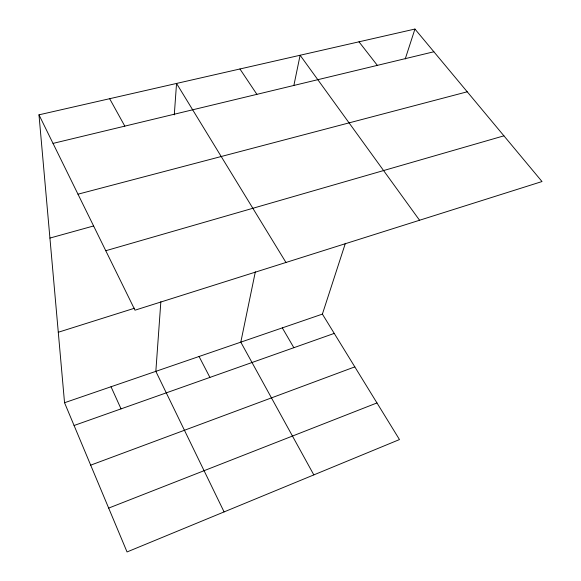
<?xml version="1.0" encoding="UTF-8"?>
<svg xmlns="http://www.w3.org/2000/svg" width="581" height="581" viewBox="0 0 581 581"><rect width="100%" height="100%" fill="white"/><g stroke="black" fill="none" stroke-linecap="round" stroke-linejoin="round"><path stroke-width="0.87" d="M160.85 301.684L155.839 371.353L224.092 511.919M174.285 114.871L176.544 83.446L285.968 262.474M255.342 271.799L240.803 342.151L313.827 474.895M293.906 85.276L300.116 55.246L419.555 220.25M38.985 114.827L134.995 310.189L542.015 181.548L414.943 29.05L38.985 114.827L64.542 402.727L127.043 551.95L399.474 439.563L322.39 314.11L345.383 243.286M405.226 58.971L414.943 29.05M108.676 508.092L376.967 402.938M90.687 465.149L354.817 366.872M74.078 425.495L334.249 333.4M64.542 402.727L322.39 314.11M58.289 332.252L134.552 308.213M105.771 250.731L503.916 135.831M49.93 238.072L93.635 225.951M77.992 194.192L467.226 91.798M53.031 143.398L433.869 51.767M358.993 41.817L377.345 65.362M239.938 68.979L256.896 94.347M282.315 327.88L293.855 347.699M109.656 98.705L124.806 126.128M199.065 356.494L209.908 377.41M111.022 386.75L121.037 408.871"/></g></svg>
